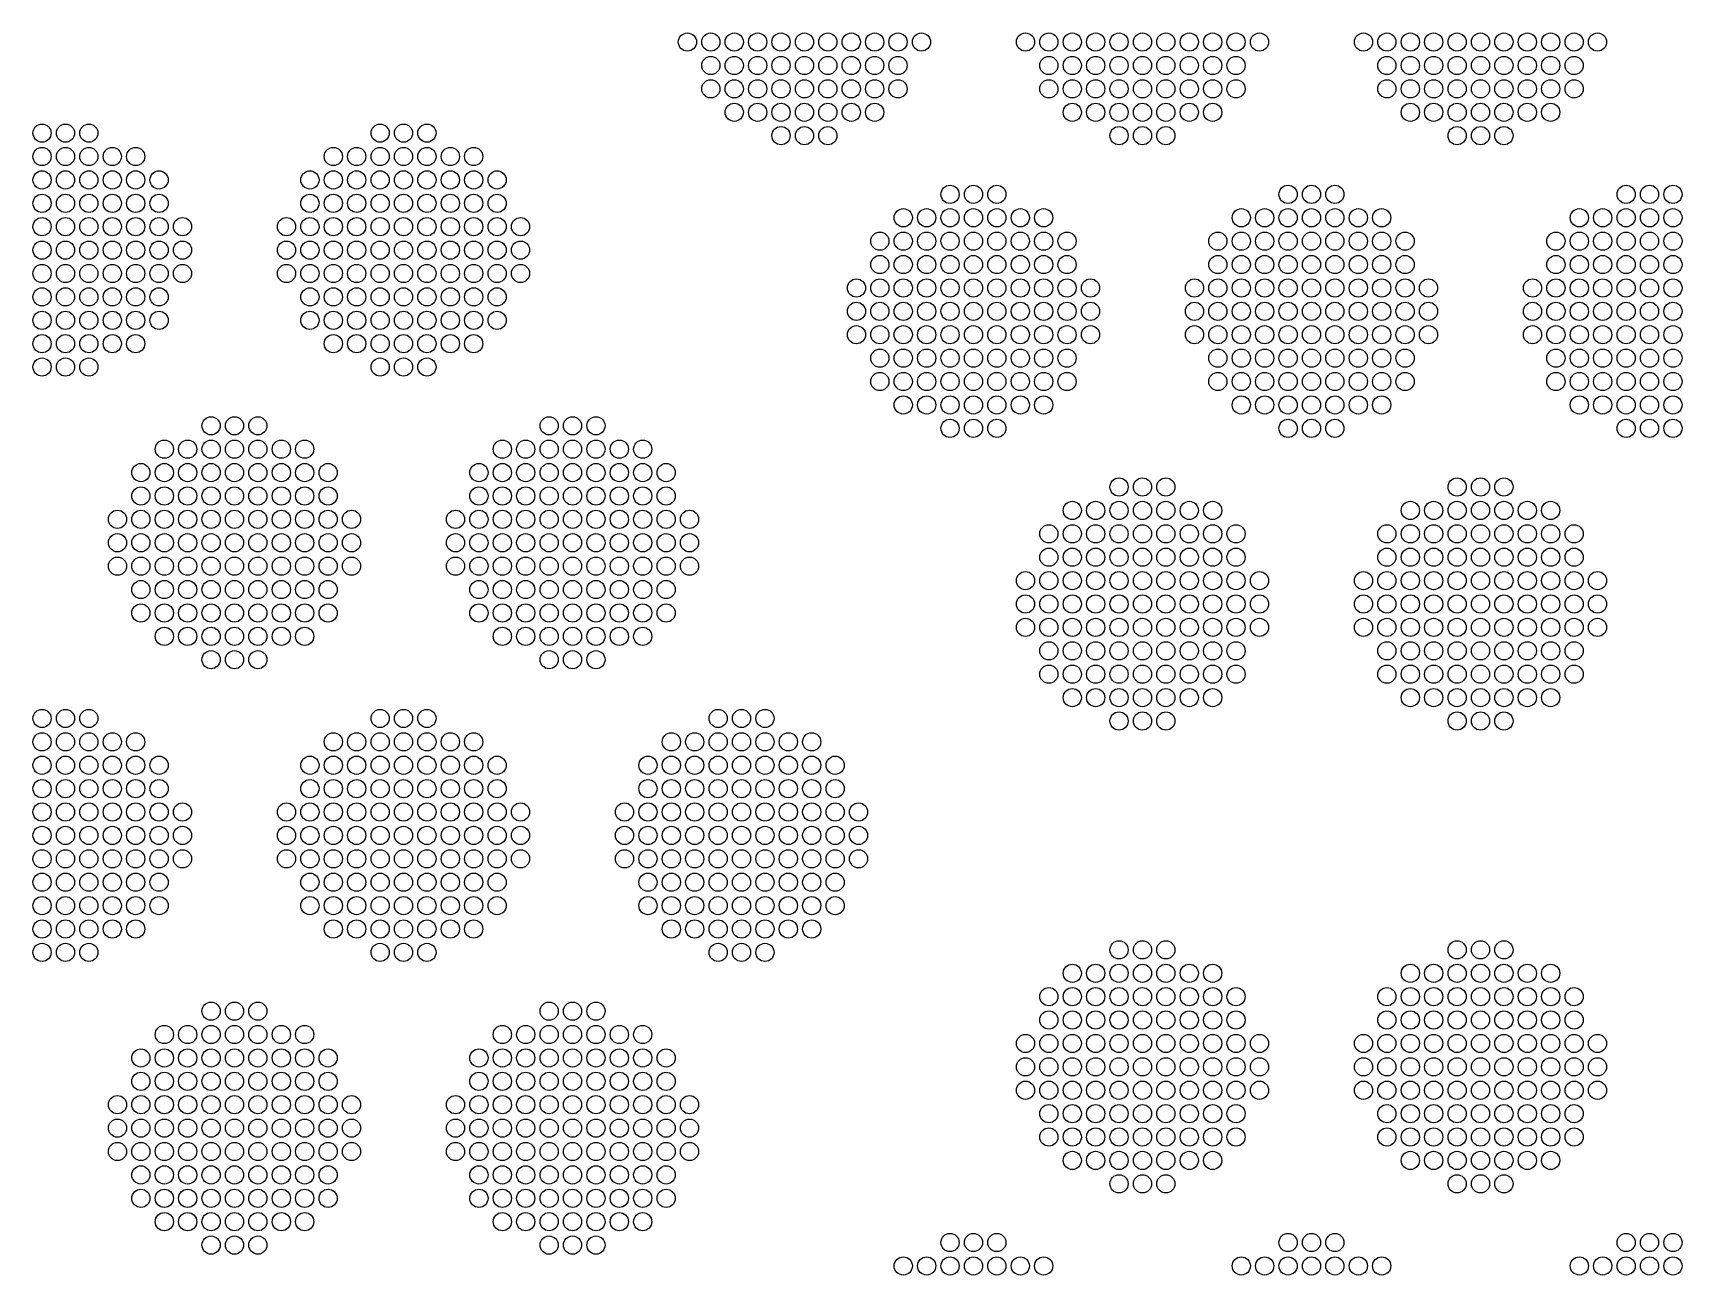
# Model space of a CAD drawing. Extents: x -49 to 54, y -38 to 38.
# Drawn here: x 2.6 to 8.94, y -18.97 to -14.19 of the extents above; entities that cross this region are included whole.
import ezdxf

# ---------------------------------------------------------------- set-up
doc = ezdxf.new("R2010")
doc.units = 0
doc.layers.add('LOWER_ELECTRODE', color=1, linetype='CONTINUOUS')

msp = doc.modelspace()

# ---------------------------------------------------------------- linework, layer by layer
at = {"layer": 'LOWER_ELECTRODE'}
for centre in [(5.1128, -14.2284), (5.2028, -14.2284), (5.2928, -14.2284), (5.3828, -14.2284), (5.4728, -14.2284), (5.5628, -14.2284), (5.6528, -14.2284), (5.7428, -14.2284), (5.8328, -14.2284), (5.9228, -14.2284), (6.0128, -14.2284), (6.4128, -14.2284), (6.5028, -14.2284), (6.5928, -14.2284), (6.6828, -14.2284), (6.7728, -14.2284), (6.8628, -14.2284), (6.9528, -14.2284), (7.0428, -14.2284), (7.1328, -14.2284), (7.2228, -14.2284), (7.3128, -14.2284), (7.7128, -14.2284), (7.8028, -14.2284), (7.8928, -14.2284), (7.9828, -14.2284), (8.0728, -14.2284), (8.1628, -14.2284), (8.2528, -14.2284), (8.3428, -14.2284), (8.4328, -14.2284), (8.5228, -14.2284), (8.6128, -14.2284), (5.2028, -14.3184), (5.2928, -14.3184), (5.3828, -14.3184), (5.4728, -14.3184), (5.5628, -14.3184), (5.6528, -14.3184), (5.7428, -14.3184), (5.8328, -14.3184), (5.9228, -14.3184), (6.5028, -14.3184), (6.5928, -14.3184), (6.6828, -14.3184), (6.7728, -14.3184), (6.8628, -14.3184), (6.9528, -14.3184), (7.0428, -14.3184), (7.1328, -14.3184), (7.2228, -14.3184), (7.8028, -14.3184), (7.8928, -14.3184), (7.9828, -14.3184), (8.0728, -14.3184), (8.1628, -14.3184), (8.2528, -14.3184), (8.3428, -14.3184), (8.4328, -14.3184), (8.5228, -14.3184), (5.2028, -14.4084), (5.2928, -14.4084), (5.3828, -14.4084), (5.4728, -14.4084), (5.5628, -14.4084), (5.6528, -14.4084), (5.7428, -14.4084), (5.8328, -14.4084), (5.9228, -14.4084), (6.5028, -14.4084), (6.5928, -14.4084), (6.6828, -14.4084), (6.7728, -14.4084), (6.8628, -14.4084), (6.9528, -14.4084), (7.0428, -14.4084), (7.1328, -14.4084), (7.2228, -14.4084), (7.8028, -14.4084), (7.8928, -14.4084), (7.9828, -14.4084), (8.0728, -14.4084), (8.1628, -14.4084), (8.2528, -14.4084), (8.3428, -14.4084), (8.4328, -14.4084), (8.5228, -14.4084), (5.2928, -14.4984), (5.3828, -14.4984), (5.4728, -14.4984), (5.5628, -14.4984), (5.6528, -14.4984), (5.7428, -14.4984), (5.8328, -14.4984), (6.5928, -14.4984), (6.6828, -14.4984), (6.7728, -14.4984), (6.8628, -14.4984), (6.9528, -14.4984), (7.0428, -14.4984), (7.1328, -14.4984), (7.8928, -14.4984), (7.9828, -14.4984), (8.0728, -14.4984), (8.1628, -14.4984), (8.2528, -14.4984), (8.3428, -14.4984), (8.4328, -14.4984), (2.6309, -14.5786), (2.7209, -14.5786), (2.8109, -14.5786), (3.9309, -14.5786), (4.0209, -14.5786), (4.1109, -14.5786), (5.4728, -14.5884), (5.5628, -14.5884), (5.6528, -14.5884), (6.7728, -14.5884), (6.8628, -14.5884), (6.9528, -14.5884), (8.0728, -14.5884), (8.1628, -14.5884), (8.2528, -14.5884), (2.6309, -14.6686), (2.7209, -14.6686), (2.8109, -14.6686), (2.9009, -14.6686), (2.9909, -14.6686), (3.7509, -14.6686), (3.8409, -14.6686), (3.9309, -14.6686), (4.0209, -14.6686), (4.1109, -14.6686), (4.2009, -14.6686), (4.2909, -14.6686), (2.6309, -14.7586), (2.7209, -14.7586), (2.8109, -14.7586), (2.9009, -14.7586), (2.9909, -14.7586), (3.0809, -14.7586), (3.6609, -14.7586), (3.7509, -14.7586), (3.8409, -14.7586), (3.9309, -14.7586), (4.0209, -14.7586), (4.1109, -14.7586), (4.2009, -14.7586), (4.2909, -14.7586), (4.3809, -14.7586), (2.6309, -14.8486), (2.7209, -14.8486), (2.8109, -14.8486), (2.9009, -14.8486), (2.9909, -14.8486), (3.0809, -14.8486), (3.6609, -14.8486), (3.7509, -14.8486), (3.8409, -14.8486), (3.9309, -14.8486), (4.0209, -14.8486), (4.1109, -14.8486), (4.2009, -14.8486), (4.2909, -14.8486), (4.3809, -14.8486), (6.1228, -14.8142), (6.2128, -14.8142), (6.3028, -14.8142), (7.4228, -14.8142), (7.5128, -14.8142), (7.6028, -14.8142), (8.7228, -14.8142), (8.8128, -14.8142), (8.9028, -14.8142), (5.9428, -14.9042), (6.0328, -14.9042), (6.1228, -14.9042), (6.2128, -14.9042), (6.3028, -14.9042), (6.3928, -14.9042), (6.4828, -14.9042), (7.2428, -14.9042), (7.3328, -14.9042), (7.4228, -14.9042), (7.5128, -14.9042), (7.6028, -14.9042), (7.6928, -14.9042), (7.7828, -14.9042), (8.5428, -14.9042), (8.6328, -14.9042), (8.7228, -14.9042), (8.8128, -14.9042), (8.9028, -14.9042), (2.6309, -14.9386), (2.7209, -14.9386), (2.8109, -14.9386), (2.9009, -14.9386), (2.9909, -14.9386), (3.0809, -14.9386), (3.1709, -14.9386), (3.5709, -14.9386), (3.6609, -14.9386), (3.7509, -14.9386), (3.8409, -14.9386), (3.9309, -14.9386), (4.0209, -14.9386), (4.1109, -14.9386), (4.2009, -14.9386), (4.2909, -14.9386), (4.3809, -14.9386), (4.4709, -14.9386), (5.8528, -14.9942), (5.9428, -14.9942), (6.0328, -14.9942), (6.1228, -14.9942), (6.2128, -14.9942), (6.3028, -14.9942), (6.3928, -14.9942), (6.4828, -14.9942), (6.5728, -14.9942), (7.1528, -14.9942), (7.2428, -14.9942), (7.3328, -14.9942), (7.4228, -14.9942), (7.5128, -14.9942), (7.6028, -14.9942), (7.6928, -14.9942), (7.7828, -14.9942), (7.8728, -14.9942), (8.4528, -14.9942), (8.5428, -14.9942), (8.6328, -14.9942), (8.7228, -14.9942), (8.8128, -14.9942), (8.9028, -14.9942), (2.6309, -15.0286), (2.7209, -15.0286), (2.8109, -15.0286), (2.9009, -15.0286), (2.9909, -15.0286), (3.0809, -15.0286), (3.1709, -15.0286), (3.5709, -15.0286), (3.6609, -15.0286), (3.7509, -15.0286), (3.8409, -15.0286), (3.9309, -15.0286), (4.0209, -15.0286), (4.1109, -15.0286), (4.2009, -15.0286), (4.2909, -15.0286), (4.3809, -15.0286), (4.4709, -15.0286), (2.6309, -15.1186), (2.7209, -15.1186), (2.8109, -15.1186), (2.9009, -15.1186), (2.9909, -15.1186), (3.0809, -15.1186), (3.1709, -15.1186), (3.5709, -15.1186), (3.6609, -15.1186), (3.7509, -15.1186), (3.8409, -15.1186), (3.9309, -15.1186), (4.0209, -15.1186), (4.1109, -15.1186), (4.2009, -15.1186), (4.2909, -15.1186), (4.3809, -15.1186), (4.4709, -15.1186), (5.8528, -15.0842), (5.9428, -15.0842), (6.0328, -15.0842), (6.1228, -15.0842), (6.2128, -15.0842), (6.3028, -15.0842), (6.3928, -15.0842), (6.4828, -15.0842), (6.5728, -15.0842), (7.1528, -15.0842), (7.2428, -15.0842), (7.3328, -15.0842), (7.4228, -15.0842), (7.5128, -15.0842), (7.6028, -15.0842), (7.6928, -15.0842), (7.7828, -15.0842), (7.8728, -15.0842), (8.4528, -15.0842), (8.5428, -15.0842), (8.6328, -15.0842), (8.7228, -15.0842), (8.8128, -15.0842), (8.9028, -15.0842), (5.7628, -15.1742), (5.8528, -15.1742), (5.9428, -15.1742), (6.0328, -15.1742), (6.1228, -15.1742), (6.2128, -15.1742), (6.3028, -15.1742), (6.3928, -15.1742), (6.4828, -15.1742), (6.5728, -15.1742), (6.6628, -15.1742), (7.0628, -15.1742), (7.1528, -15.1742), (7.2428, -15.1742), (7.3328, -15.1742), (7.4228, -15.1742), (7.5128, -15.1742), (7.6028, -15.1742), (7.6928, -15.1742), (7.7828, -15.1742), (7.8728, -15.1742), (7.9628, -15.1742), (8.3628, -15.1742), (8.4528, -15.1742), (8.5428, -15.1742), (8.6328, -15.1742), (8.7228, -15.1742), (8.8128, -15.1742), (8.9028, -15.1742), (2.6309, -15.2086), (2.7209, -15.2086), (2.8109, -15.2086), (2.9009, -15.2086), (2.9909, -15.2086), (3.0809, -15.2086), (3.6609, -15.2086), (3.7509, -15.2086), (3.8409, -15.2086), (3.9309, -15.2086), (4.0209, -15.2086), (4.1109, -15.2086), (4.2009, -15.2086), (4.2909, -15.2086), (4.3809, -15.2086), (2.6309, -15.2986), (2.7209, -15.2986), (2.8109, -15.2986), (2.9009, -15.2986), (2.9909, -15.2986), (3.0809, -15.2986), (3.6609, -15.2986), (3.7509, -15.2986), (3.8409, -15.2986), (3.9309, -15.2986), (4.0209, -15.2986), (4.1109, -15.2986), (4.2009, -15.2986), (4.2909, -15.2986), (4.3809, -15.2986), (5.7628, -15.2642), (5.8528, -15.2642), (5.9428, -15.2642), (6.0328, -15.2642), (6.1228, -15.2642), (6.2128, -15.2642), (6.3028, -15.2642), (6.3928, -15.2642), (6.4828, -15.2642), (6.5728, -15.2642), (6.6628, -15.2642), (7.0628, -15.2642), (7.1528, -15.2642), (7.2428, -15.2642), (7.3328, -15.2642), (7.4228, -15.2642), (7.5128, -15.2642), (7.6028, -15.2642), (7.6928, -15.2642), (7.7828, -15.2642), (7.8728, -15.2642), (7.9628, -15.2642), (8.3628, -15.2642), (8.4528, -15.2642), (8.5428, -15.2642), (8.6328, -15.2642), (8.7228, -15.2642), (8.8128, -15.2642), (8.9028, -15.2642), (5.7628, -15.3542), (5.8528, -15.3542), (5.9428, -15.3542), (6.0328, -15.3542), (6.1228, -15.3542), (6.2128, -15.3542), (6.3028, -15.3542), (6.3928, -15.3542), (6.4828, -15.3542), (6.5728, -15.3542), (6.6628, -15.3542), (7.0628, -15.3542), (7.1528, -15.3542), (7.2428, -15.3542), (7.3328, -15.3542), (7.4228, -15.3542), (7.5128, -15.3542), (7.6028, -15.3542), (7.6928, -15.3542), (7.7828, -15.3542), (7.8728, -15.3542), (7.9628, -15.3542), (8.3628, -15.3542), (8.4528, -15.3542), (8.5428, -15.3542), (8.6328, -15.3542), (8.7228, -15.3542), (8.8128, -15.3542), (8.9028, -15.3542), (2.6309, -15.3886), (2.7209, -15.3886), (2.8109, -15.3886), (2.9009, -15.3886), (2.9909, -15.3886), (3.7509, -15.3886), (3.8409, -15.3886), (3.9309, -15.3886), (4.0209, -15.3886), (4.1109, -15.3886), (4.2009, -15.3886), (4.2909, -15.3886), (5.8528, -15.4442), (5.9428, -15.4442), (6.0328, -15.4442), (6.1228, -15.4442), (6.2128, -15.4442), (6.3028, -15.4442), (6.3928, -15.4442), (6.4828, -15.4442), (6.5728, -15.4442), (7.1528, -15.4442), (7.2428, -15.4442), (7.3328, -15.4442), (7.4228, -15.4442), (7.5128, -15.4442), (7.6028, -15.4442), (7.6928, -15.4442), (7.7828, -15.4442), (7.8728, -15.4442), (8.4528, -15.4442), (8.5428, -15.4442), (8.6328, -15.4442), (8.7228, -15.4442), (8.8128, -15.4442), (8.9028, -15.4442), (2.6309, -15.4786), (2.7209, -15.4786), (2.8109, -15.4786), (3.9309, -15.4786), (4.0209, -15.4786), (4.1109, -15.4786), (5.8528, -15.5342), (5.9428, -15.5342), (6.0328, -15.5342), (6.1228, -15.5342), (6.2128, -15.5342), (6.3028, -15.5342), (6.3928, -15.5342), (6.4828, -15.5342), (6.5728, -15.5342), (7.1528, -15.5342), (7.2428, -15.5342), (7.3328, -15.5342), (7.4228, -15.5342), (7.5128, -15.5342), (7.6028, -15.5342), (7.6928, -15.5342), (7.7828, -15.5342), (7.8728, -15.5342), (8.4528, -15.5342), (8.5428, -15.5342), (8.6328, -15.5342), (8.7228, -15.5342), (8.8128, -15.5342), (8.9028, -15.5342), (5.9428, -15.6242), (6.0328, -15.6242), (6.1228, -15.6242), (6.2128, -15.6242), (6.3028, -15.6242), (6.3928, -15.6242), (6.4828, -15.6242), (7.2428, -15.6242), (7.3328, -15.6242), (7.4228, -15.6242), (7.5128, -15.6242), (7.6028, -15.6242), (7.6928, -15.6242), (7.7828, -15.6242), (8.5428, -15.6242), (8.6328, -15.6242), (8.7228, -15.6242), (8.8128, -15.6242), (8.9028, -15.6242), (3.2809, -15.7044), (3.3709, -15.7044), (3.4609, -15.7044), (4.5809, -15.7044), (4.6709, -15.7044), (4.7609, -15.7044), (6.1228, -15.7142), (6.2128, -15.7142), (6.3028, -15.7142), (7.4228, -15.7142), (7.5128, -15.7142), (7.6028, -15.7142), (8.7228, -15.7142), (8.8128, -15.7142), (8.9028, -15.7142), (3.1009, -15.7944), (3.1909, -15.7944), (3.2809, -15.7944), (3.3709, -15.7944), (3.4609, -15.7944), (3.5509, -15.7944), (3.6409, -15.7944), (4.4009, -15.7944), (4.4909, -15.7944), (4.5809, -15.7944), (4.6709, -15.7944), (4.7609, -15.7944), (4.8509, -15.7944), (4.9409, -15.7944), (3.0109, -15.8844), (3.1009, -15.8844), (3.1909, -15.8844), (3.2809, -15.8844), (3.3709, -15.8844), (3.4609, -15.8844), (3.5509, -15.8844), (3.6409, -15.8844), (3.7309, -15.8844), (4.3109, -15.8844), (4.4009, -15.8844), (4.4909, -15.8844), (4.5809, -15.8844), (4.6709, -15.8844), (4.7609, -15.8844), (4.8509, -15.8844), (4.9409, -15.8844), (5.0309, -15.8844), (6.7728, -15.94), (6.8628, -15.94), (6.9528, -15.94), (8.0728, -15.94), (8.1628, -15.94), (8.2528, -15.94), (3.0109, -15.9744), (3.1009, -15.9744), (3.1909, -15.9744), (3.2809, -15.9744), (3.3709, -15.9744), (3.4609, -15.9744), (3.5509, -15.9744), (3.6409, -15.9744), (3.7309, -15.9744), (4.3109, -15.9744), (4.4009, -15.9744), (4.4909, -15.9744), (4.5809, -15.9744), (4.6709, -15.9744), (4.7609, -15.9744), (4.8509, -15.9744), (4.9409, -15.9744), (5.0309, -15.9744), (2.9209, -16.0644), (3.0109, -16.0644), (3.1009, -16.0644), (3.1909, -16.0644), (3.2809, -16.0644), (3.3709, -16.0644), (3.4609, -16.0644), (3.5509, -16.0644), (3.6409, -16.0644), (3.7309, -16.0644), (3.8209, -16.0644), (4.2209, -16.0644), (4.3109, -16.0644), (4.4009, -16.0644), (4.4909, -16.0644), (4.5809, -16.0644), (4.6709, -16.0644), (4.7609, -16.0644), (4.8509, -16.0644), (4.9409, -16.0644), (5.0309, -16.0644), (5.1209, -16.0644), (6.5928, -16.03), (6.6828, -16.03), (6.7728, -16.03), (6.8628, -16.03), (6.9528, -16.03), (7.0428, -16.03), (7.1328, -16.03), (7.8928, -16.03), (7.9828, -16.03), (8.0728, -16.03), (8.1628, -16.03), (8.2528, -16.03), (8.3428, -16.03), (8.4328, -16.03), (6.5028, -16.12), (6.5928, -16.12), (6.6828, -16.12), (6.7728, -16.12), (6.8628, -16.12), (6.9528, -16.12), (7.0428, -16.12), (7.1328, -16.12), (7.2228, -16.12), (7.8028, -16.12), (7.8928, -16.12), (7.9828, -16.12), (8.0728, -16.12), (8.1628, -16.12), (8.2528, -16.12), (8.3428, -16.12), (8.4328, -16.12), (8.5228, -16.12), (2.9209, -16.1544), (3.0109, -16.1544), (3.1009, -16.1544), (3.1909, -16.1544), (3.2809, -16.1544), (3.3709, -16.1544), (3.4609, -16.1544), (3.5509, -16.1544), (3.6409, -16.1544), (3.7309, -16.1544), (3.8209, -16.1544), (4.2209, -16.1544), (4.3109, -16.1544), (4.4009, -16.1544), (4.4909, -16.1544), (4.5809, -16.1544), (4.6709, -16.1544), (4.7609, -16.1544), (4.8509, -16.1544), (4.9409, -16.1544), (5.0309, -16.1544), (5.1209, -16.1544), (2.9209, -16.2444), (3.0109, -16.2444), (3.1009, -16.2444), (3.1909, -16.2444), (3.2809, -16.2444), (3.3709, -16.2444), (3.4609, -16.2444), (3.5509, -16.2444), (3.6409, -16.2444), (3.7309, -16.2444), (3.8209, -16.2444), (4.2209, -16.2444), (4.3109, -16.2444), (4.4009, -16.2444), (4.4909, -16.2444), (4.5809, -16.2444), (4.6709, -16.2444), (4.7609, -16.2444), (4.8509, -16.2444), (4.9409, -16.2444), (5.0309, -16.2444), (5.1209, -16.2444), (6.5028, -16.21), (6.5928, -16.21), (6.6828, -16.21), (6.7728, -16.21), (6.8628, -16.21), (6.9528, -16.21), (7.0428, -16.21), (7.1328, -16.21), (7.2228, -16.21), (7.8028, -16.21), (7.8928, -16.21), (7.9828, -16.21), (8.0728, -16.21), (8.1628, -16.21), (8.2528, -16.21), (8.3428, -16.21), (8.4328, -16.21), (8.5228, -16.21), (6.4128, -16.3), (6.5028, -16.3), (6.5928, -16.3), (6.6828, -16.3), (6.7728, -16.3), (6.8628, -16.3), (6.9528, -16.3), (7.0428, -16.3), (7.1328, -16.3), (7.2228, -16.3), (7.3128, -16.3), (7.7128, -16.3), (7.8028, -16.3), (7.8928, -16.3), (7.9828, -16.3), (8.0728, -16.3), (8.1628, -16.3), (8.2528, -16.3), (8.3428, -16.3), (8.4328, -16.3), (8.5228, -16.3), (8.6128, -16.3), (3.0109, -16.3344), (3.1009, -16.3344), (3.1909, -16.3344), (3.2809, -16.3344), (3.3709, -16.3344), (3.4609, -16.3344), (3.5509, -16.3344), (3.6409, -16.3344), (3.7309, -16.3344), (4.3109, -16.3344), (4.4009, -16.3344), (4.4909, -16.3344), (4.5809, -16.3344), (4.6709, -16.3344), (4.7609, -16.3344), (4.8509, -16.3344), (4.9409, -16.3344), (5.0309, -16.3344), (6.4128, -16.39), (6.5028, -16.39), (6.5928, -16.39), (6.6828, -16.39), (6.7728, -16.39), (6.8628, -16.39), (6.9528, -16.39), (7.0428, -16.39), (7.1328, -16.39), (7.2228, -16.39), (7.3128, -16.39), (7.7128, -16.39), (7.8028, -16.39), (7.8928, -16.39), (7.9828, -16.39), (8.0728, -16.39), (8.1628, -16.39), (8.2528, -16.39), (8.3428, -16.39), (8.4328, -16.39), (8.5228, -16.39), (8.6128, -16.39), (3.0109, -16.4244), (3.1009, -16.4244), (3.1909, -16.4244), (3.2809, -16.4244), (3.3709, -16.4244), (3.4609, -16.4244), (3.5509, -16.4244), (3.6409, -16.4244), (3.7309, -16.4244), (4.3109, -16.4244), (4.4009, -16.4244), (4.4909, -16.4244), (4.5809, -16.4244), (4.6709, -16.4244), (4.7609, -16.4244), (4.8509, -16.4244), (4.9409, -16.4244), (5.0309, -16.4244), (3.1009, -16.5144), (3.1909, -16.5144), (3.2809, -16.5144), (3.3709, -16.5144), (3.4609, -16.5144), (3.5509, -16.5144), (3.6409, -16.5144), (4.4009, -16.5144), (4.4909, -16.5144), (4.5809, -16.5144), (4.6709, -16.5144), (4.7609, -16.5144), (4.8509, -16.5144), (4.9409, -16.5144), (6.4128, -16.48), (6.5028, -16.48), (6.5928, -16.48), (6.6828, -16.48), (6.7728, -16.48), (6.8628, -16.48), (6.9528, -16.48), (7.0428, -16.48), (7.1328, -16.48), (7.2228, -16.48), (7.3128, -16.48), (7.7128, -16.48), (7.8028, -16.48), (7.8928, -16.48), (7.9828, -16.48), (8.0728, -16.48), (8.1628, -16.48), (8.2528, -16.48), (8.3428, -16.48), (8.4328, -16.48), (8.5228, -16.48), (8.6128, -16.48), (6.5028, -16.57), (6.5928, -16.57), (6.6828, -16.57), (6.7728, -16.57), (6.8628, -16.57), (6.9528, -16.57), (7.0428, -16.57), (7.1328, -16.57), (7.2228, -16.57), (7.8028, -16.57), (7.8928, -16.57), (7.9828, -16.57), (8.0728, -16.57), (8.1628, -16.57), (8.2528, -16.57), (8.3428, -16.57), (8.4328, -16.57), (8.5228, -16.57), (3.2809, -16.6044), (3.3709, -16.6044), (3.4609, -16.6044), (4.5809, -16.6044), (4.6709, -16.6044), (4.7609, -16.6044), (6.5028, -16.66), (6.5928, -16.66), (6.6828, -16.66), (6.7728, -16.66), (6.8628, -16.66), (6.9528, -16.66), (7.0428, -16.66), (7.1328, -16.66), (7.2228, -16.66), (7.8028, -16.66), (7.8928, -16.66), (7.9828, -16.66), (8.0728, -16.66), (8.1628, -16.66), (8.2528, -16.66), (8.3428, -16.66), (8.4328, -16.66), (8.5228, -16.66), (6.5928, -16.75), (6.6828, -16.75), (6.7728, -16.75), (6.8628, -16.75), (6.9528, -16.75), (7.0428, -16.75), (7.1328, -16.75), (7.8928, -16.75), (7.9828, -16.75), (8.0728, -16.75), (8.1628, -16.75), (8.2528, -16.75), (8.3428, -16.75), (8.4328, -16.75), (2.6309, -16.8302), (2.7209, -16.8302), (2.8109, -16.8302), (3.9309, -16.8302), (4.0209, -16.8302), (4.1109, -16.8302), (5.2309, -16.8302), (5.3209, -16.8302), (5.4109, -16.8302), (6.7728, -16.84), (6.8628, -16.84), (6.9528, -16.84), (8.0728, -16.84), (8.1628, -16.84), (8.2528, -16.84), (2.6309, -16.9202), (2.7209, -16.9202), (2.8109, -16.9202), (2.9009, -16.9202), (2.9909, -16.9202), (3.7509, -16.9202), (3.8409, -16.9202), (3.9309, -16.9202), (4.0209, -16.9202), (4.1109, -16.9202), (4.2009, -16.9202), (4.2909, -16.9202), (5.0509, -16.9202), (5.1409, -16.9202), (5.2309, -16.9202), (5.3209, -16.9202), (5.4109, -16.9202), (5.5009, -16.9202), (5.5909, -16.9202), (2.6309, -17.0102), (2.7209, -17.0102), (2.8109, -17.0102), (2.9009, -17.0102), (2.9909, -17.0102), (3.0809, -17.0102), (3.6609, -17.0102), (3.7509, -17.0102), (3.8409, -17.0102), (3.9309, -17.0102), (4.0209, -17.0102), (4.1109, -17.0102), (4.2009, -17.0102), (4.2909, -17.0102), (4.3809, -17.0102), (4.9609, -17.0102), (5.0509, -17.0102), (5.1409, -17.0102), (5.2309, -17.0102), (5.3209, -17.0102), (5.4109, -17.0102), (5.5009, -17.0102), (5.5909, -17.0102), (5.6809, -17.0102), (2.6309, -17.1002), (2.7209, -17.1002), (2.8109, -17.1002), (2.9009, -17.1002), (2.9909, -17.1002), (3.0809, -17.1002), (3.6609, -17.1002), (3.7509, -17.1002), (3.8409, -17.1002), (3.9309, -17.1002), (4.0209, -17.1002), (4.1109, -17.1002), (4.2009, -17.1002), (4.2909, -17.1002), (4.3809, -17.1002), (4.9609, -17.1002), (5.0509, -17.1002), (5.1409, -17.1002), (5.2309, -17.1002), (5.3209, -17.1002), (5.4109, -17.1002), (5.5009, -17.1002), (5.5909, -17.1002), (5.6809, -17.1002), (2.6309, -17.1902), (2.7209, -17.1902), (2.8109, -17.1902), (2.9009, -17.1902), (2.9909, -17.1902), (3.0809, -17.1902), (3.1709, -17.1902), (3.5709, -17.1902), (3.6609, -17.1902), (3.7509, -17.1902), (3.8409, -17.1902), (3.9309, -17.1902), (4.0209, -17.1902), (4.1109, -17.1902), (4.2009, -17.1902), (4.2909, -17.1902), (4.3809, -17.1902), (4.4709, -17.1902), (4.8709, -17.1902), (4.9609, -17.1902), (5.0509, -17.1902), (5.1409, -17.1902), (5.2309, -17.1902), (5.3209, -17.1902), (5.4109, -17.1902), (5.5009, -17.1902), (5.5909, -17.1902), (5.6809, -17.1902), (5.7709, -17.1902), (2.6309, -17.2802), (2.7209, -17.2802), (2.8109, -17.2802), (2.9009, -17.2802), (2.9909, -17.2802), (3.0809, -17.2802), (3.1709, -17.2802), (3.5709, -17.2802), (3.6609, -17.2802), (3.7509, -17.2802), (3.8409, -17.2802), (3.9309, -17.2802), (4.0209, -17.2802), (4.1109, -17.2802), (4.2009, -17.2802), (4.2909, -17.2802), (4.3809, -17.2802), (4.4709, -17.2802), (4.8709, -17.2802), (4.9609, -17.2802), (5.0509, -17.2802), (5.1409, -17.2802), (5.2309, -17.2802), (5.3209, -17.2802), (5.4109, -17.2802), (5.5009, -17.2802), (5.5909, -17.2802), (5.6809, -17.2802), (5.7709, -17.2802), (2.6309, -17.3702), (2.7209, -17.3702), (2.8109, -17.3702), (2.9009, -17.3702), (2.9909, -17.3702), (3.0809, -17.3702), (3.1709, -17.3702), (3.5709, -17.3702), (3.6609, -17.3702), (3.7509, -17.3702), (3.8409, -17.3702), (3.9309, -17.3702), (4.0209, -17.3702), (4.1109, -17.3702), (4.2009, -17.3702), (4.2909, -17.3702), (4.3809, -17.3702), (4.4709, -17.3702), (4.8709, -17.3702), (4.9609, -17.3702), (5.0509, -17.3702), (5.1409, -17.3702), (5.2309, -17.3702), (5.3209, -17.3702), (5.4109, -17.3702), (5.5009, -17.3702), (5.5909, -17.3702), (5.6809, -17.3702), (5.7709, -17.3702), (2.6309, -17.4602), (2.7209, -17.4602), (2.8109, -17.4602), (2.9009, -17.4602), (2.9909, -17.4602), (3.0809, -17.4602), (3.6609, -17.4602), (3.7509, -17.4602), (3.8409, -17.4602), (3.9309, -17.4602), (4.0209, -17.4602), (4.1109, -17.4602), (4.2009, -17.4602), (4.2909, -17.4602), (4.3809, -17.4602), (4.9609, -17.4602), (5.0509, -17.4602), (5.1409, -17.4602), (5.2309, -17.4602), (5.3209, -17.4602), (5.4109, -17.4602), (5.5009, -17.4602), (5.5909, -17.4602), (5.6809, -17.4602), (2.6309, -17.5502), (2.7209, -17.5502), (2.8109, -17.5502), (2.9009, -17.5502), (2.9909, -17.5502), (3.0809, -17.5502), (3.6609, -17.5502), (3.7509, -17.5502), (3.8409, -17.5502), (3.9309, -17.5502), (4.0209, -17.5502), (4.1109, -17.5502), (4.2009, -17.5502), (4.2909, -17.5502), (4.3809, -17.5502), (4.9609, -17.5502), (5.0509, -17.5502), (5.1409, -17.5502), (5.2309, -17.5502), (5.3209, -17.5502), (5.4109, -17.5502), (5.5009, -17.5502), (5.5909, -17.5502), (5.6809, -17.5502), (2.6309, -17.6402), (2.7209, -17.6402), (2.8109, -17.6402), (2.9009, -17.6402), (2.9909, -17.6402), (3.7509, -17.6402), (3.8409, -17.6402), (3.9309, -17.6402), (4.0209, -17.6402), (4.1109, -17.6402), (4.2009, -17.6402), (4.2909, -17.6402), (5.0509, -17.6402), (5.1409, -17.6402), (5.2309, -17.6402), (5.3209, -17.6402), (5.4109, -17.6402), (5.5009, -17.6402), (5.5909, -17.6402), (6.7728, -17.7204), (6.8628, -17.7204), (6.9528, -17.7204), (8.0728, -17.7204), (8.1628, -17.7204), (8.2528, -17.7204), (2.6309, -17.7302), (2.7209, -17.7302), (2.8109, -17.7302), (3.9309, -17.7302), (4.0209, -17.7302), (4.1109, -17.7302), (5.2309, -17.7302), (5.3209, -17.7302), (5.4109, -17.7302), (6.5928, -17.8104), (6.6828, -17.8104), (6.7728, -17.8104), (6.8628, -17.8104), (6.9528, -17.8104), (7.0428, -17.8104), (7.1328, -17.8104), (7.8928, -17.8104), (7.9828, -17.8104), (8.0728, -17.8104), (8.1628, -17.8104), (8.2528, -17.8104), (8.3428, -17.8104), (8.4328, -17.8104), (6.5028, -17.9004), (6.5928, -17.9004), (6.6828, -17.9004), (6.7728, -17.9004), (6.8628, -17.9004), (6.9528, -17.9004), (7.0428, -17.9004), (7.1328, -17.9004), (7.2228, -17.9004), (7.8028, -17.9004), (7.8928, -17.9004), (7.9828, -17.9004), (8.0728, -17.9004), (8.1628, -17.9004), (8.2528, -17.9004), (8.3428, -17.9004), (8.4328, -17.9004), (8.5228, -17.9004), (3.2809, -17.9561), (3.3709, -17.9561), (3.4609, -17.9561), (4.5809, -17.9561), (4.6709, -17.9561), (4.7609, -17.9561), (6.5028, -17.9904), (6.5928, -17.9904), (6.6828, -17.9904), (6.7728, -17.9904), (6.8628, -17.9904), (6.9528, -17.9904), (7.0428, -17.9904), (7.1328, -17.9904), (7.2228, -17.9904), (7.8028, -17.9904), (7.8928, -17.9904), (7.9828, -17.9904), (8.0728, -17.9904), (8.1628, -17.9904), (8.2528, -17.9904), (8.3428, -17.9904), (8.4328, -17.9904), (8.5228, -17.9904), (3.1009, -18.0461), (3.1909, -18.0461), (3.2809, -18.0461), (3.3709, -18.0461), (3.4609, -18.0461), (3.5509, -18.0461), (3.6409, -18.0461), (4.4009, -18.0461), (4.4909, -18.0461), (4.5809, -18.0461), (4.6709, -18.0461), (4.7609, -18.0461), (4.8509, -18.0461), (4.9409, -18.0461), (6.4128, -18.0804), (6.5028, -18.0804), (6.5928, -18.0804), (6.6828, -18.0804), (6.7728, -18.0804), (6.8628, -18.0804), (6.9528, -18.0804), (7.0428, -18.0804), (7.1328, -18.0804), (7.2228, -18.0804), (7.3128, -18.0804), (7.7128, -18.0804), (7.8028, -18.0804), (7.8928, -18.0804), (7.9828, -18.0804), (8.0728, -18.0804), (8.1628, -18.0804), (8.2528, -18.0804), (8.3428, -18.0804), (8.4328, -18.0804), (8.5228, -18.0804), (8.6128, -18.0804), (3.0109, -18.1361), (3.1009, -18.1361), (3.1909, -18.1361), (3.2809, -18.1361), (3.3709, -18.1361), (3.4609, -18.1361), (3.5509, -18.1361), (3.6409, -18.1361), (3.7309, -18.1361), (4.3109, -18.1361), (4.4009, -18.1361), (4.4909, -18.1361), (4.5809, -18.1361), (4.6709, -18.1361), (4.7609, -18.1361), (4.8509, -18.1361), (4.9409, -18.1361), (5.0309, -18.1361), (6.4128, -18.1704), (6.5028, -18.1704), (6.5928, -18.1704), (6.6828, -18.1704), (6.7728, -18.1704), (6.8628, -18.1704), (6.9528, -18.1704), (7.0428, -18.1704), (7.1328, -18.1704), (7.2228, -18.1704), (7.3128, -18.1704), (7.7128, -18.1704), (7.8028, -18.1704), (7.8928, -18.1704), (7.9828, -18.1704), (8.0728, -18.1704), (8.1628, -18.1704), (8.2528, -18.1704), (8.3428, -18.1704), (8.4328, -18.1704), (8.5228, -18.1704), (8.6128, -18.1704), (3.0109, -18.2261), (3.1009, -18.2261), (3.1909, -18.2261), (3.2809, -18.2261), (3.3709, -18.2261), (3.4609, -18.2261), (3.5509, -18.2261), (3.6409, -18.2261), (3.7309, -18.2261), (4.3109, -18.2261), (4.4009, -18.2261), (4.4909, -18.2261), (4.5809, -18.2261), (4.6709, -18.2261), (4.7609, -18.2261), (4.8509, -18.2261), (4.9409, -18.2261), (5.0309, -18.2261), (6.4128, -18.2604), (6.5028, -18.2604), (6.5928, -18.2604), (6.6828, -18.2604), (6.7728, -18.2604), (6.8628, -18.2604), (6.9528, -18.2604), (7.0428, -18.2604), (7.1328, -18.2604), (7.2228, -18.2604), (7.3128, -18.2604), (7.7128, -18.2604), (7.8028, -18.2604), (7.8928, -18.2604), (7.9828, -18.2604), (8.0728, -18.2604), (8.1628, -18.2604), (8.2528, -18.2604), (8.3428, -18.2604), (8.4328, -18.2604), (8.5228, -18.2604), (8.6128, -18.2604), (2.9209, -18.3161), (3.0109, -18.3161), (3.1009, -18.3161), (3.1909, -18.3161), (3.2809, -18.3161), (3.3709, -18.3161), (3.4609, -18.3161), (3.5509, -18.3161), (3.6409, -18.3161), (3.7309, -18.3161), (3.8209, -18.3161), (4.2209, -18.3161), (4.3109, -18.3161), (4.4009, -18.3161), (4.4909, -18.3161), (4.5809, -18.3161), (4.6709, -18.3161), (4.7609, -18.3161), (4.8509, -18.3161), (4.9409, -18.3161), (5.0309, -18.3161), (5.1209, -18.3161), (6.5028, -18.3504), (6.5928, -18.3504), (6.6828, -18.3504), (6.7728, -18.3504), (6.8628, -18.3504), (6.9528, -18.3504), (7.0428, -18.3504), (7.1328, -18.3504), (7.2228, -18.3504), (7.8028, -18.3504), (7.8928, -18.3504), (7.9828, -18.3504), (8.0728, -18.3504), (8.1628, -18.3504), (8.2528, -18.3504), (8.3428, -18.3504), (8.4328, -18.3504), (8.5228, -18.3504), (2.9209, -18.4061), (3.0109, -18.4061), (3.1009, -18.4061), (3.1909, -18.4061), (3.2809, -18.4061), (3.3709, -18.4061), (3.4609, -18.4061), (3.5509, -18.4061), (3.6409, -18.4061), (3.7309, -18.4061), (3.8209, -18.4061), (4.2209, -18.4061), (4.3109, -18.4061), (4.4009, -18.4061), (4.4909, -18.4061), (4.5809, -18.4061), (4.6709, -18.4061), (4.7609, -18.4061), (4.8509, -18.4061), (4.9409, -18.4061), (5.0309, -18.4061), (5.1209, -18.4061), (6.5028, -18.4404), (6.5928, -18.4404), (6.6828, -18.4404), (6.7728, -18.4404), (6.8628, -18.4404), (6.9528, -18.4404), (7.0428, -18.4404), (7.1328, -18.4404), (7.2228, -18.4404), (7.8028, -18.4404), (7.8928, -18.4404), (7.9828, -18.4404), (8.0728, -18.4404), (8.1628, -18.4404), (8.2528, -18.4404), (8.3428, -18.4404), (8.4328, -18.4404), (8.5228, -18.4404), (2.9209, -18.4961), (3.0109, -18.4961), (3.1009, -18.4961), (3.1909, -18.4961), (3.2809, -18.4961), (3.3709, -18.4961), (3.4609, -18.4961), (3.5509, -18.4961), (3.6409, -18.4961), (3.7309, -18.4961), (3.8209, -18.4961), (4.2209, -18.4961), (4.3109, -18.4961), (4.4009, -18.4961), (4.4909, -18.4961), (4.5809, -18.4961), (4.6709, -18.4961), (4.7609, -18.4961), (4.8509, -18.4961), (4.9409, -18.4961), (5.0309, -18.4961), (5.1209, -18.4961), (6.5928, -18.5304), (6.6828, -18.5304), (6.7728, -18.5304), (6.8628, -18.5304), (6.9528, -18.5304), (7.0428, -18.5304), (7.1328, -18.5304), (7.8928, -18.5304), (7.9828, -18.5304), (8.0728, -18.5304), (8.1628, -18.5304), (8.2528, -18.5304), (8.3428, -18.5304), (8.4328, -18.5304), (3.0109, -18.5861), (3.1009, -18.5861), (3.1909, -18.5861), (3.2809, -18.5861), (3.3709, -18.5861), (3.4609, -18.5861), (3.5509, -18.5861), (3.6409, -18.5861), (3.7309, -18.5861), (4.3109, -18.5861), (4.4009, -18.5861), (4.4909, -18.5861), (4.5809, -18.5861), (4.6709, -18.5861), (4.7609, -18.5861), (4.8509, -18.5861), (4.9409, -18.5861), (5.0309, -18.5861), (3.0109, -18.6761), (3.1009, -18.6761), (3.1909, -18.6761), (3.2809, -18.6761), (3.3709, -18.6761), (3.4609, -18.6761), (3.5509, -18.6761), (3.6409, -18.6761), (3.7309, -18.6761), (4.3109, -18.6761), (4.4009, -18.6761), (4.4909, -18.6761), (4.5809, -18.6761), (4.6709, -18.6761), (4.7609, -18.6761), (4.8509, -18.6761), (4.9409, -18.6761), (5.0309, -18.6761), (6.7728, -18.6204), (6.8628, -18.6204), (6.9528, -18.6204), (8.0728, -18.6204), (8.1628, -18.6204), (8.2528, -18.6204), (3.1009, -18.7661), (3.1909, -18.7661), (3.2809, -18.7661), (3.3709, -18.7661), (3.4609, -18.7661), (3.5509, -18.7661), (3.6409, -18.7661), (4.4009, -18.7661), (4.4909, -18.7661), (4.5809, -18.7661), (4.6709, -18.7661), (4.7609, -18.7661), (4.8509, -18.7661), (4.9409, -18.7661), (3.2809, -18.8561), (3.3709, -18.8561), (3.4609, -18.8561), (4.5809, -18.8561), (4.6709, -18.8561), (4.7609, -18.8561), (6.1228, -18.8462), (6.2128, -18.8462), (6.3028, -18.8462), (7.4228, -18.8462), (7.5128, -18.8462), (7.6028, -18.8462), (8.7228, -18.8462), (8.8128, -18.8462), (8.9028, -18.8462), (5.9428, -18.9362), (6.0328, -18.9362), (6.1228, -18.9362), (6.2128, -18.9362), (6.3028, -18.9362), (6.3928, -18.9362), (6.4828, -18.9362), (7.2428, -18.9362), (7.3328, -18.9362), (7.4228, -18.9362), (7.5128, -18.9362), (7.6028, -18.9362), (7.6928, -18.9362), (7.7828, -18.9362), (8.5428, -18.9362), (8.6328, -18.9362), (8.7228, -18.9362), (8.8128, -18.9362), (8.9028, -18.9362)]:
    msp.add_circle(centre, 0.035, dxfattribs=at)

doc.saveas('drawing.dxf')
